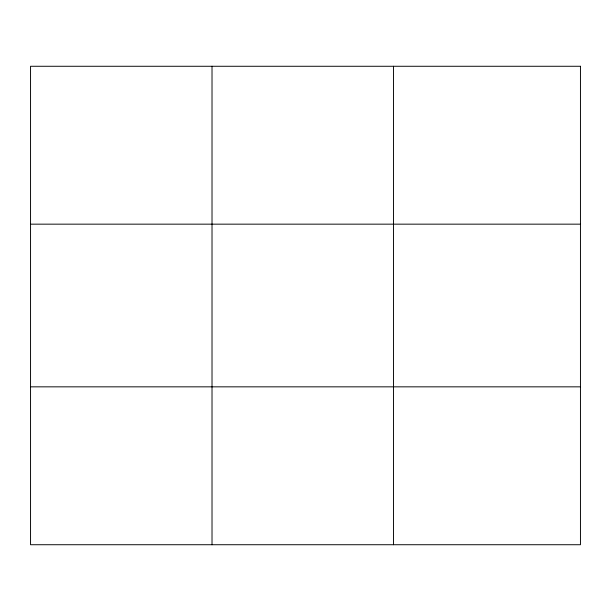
<?xml version="1.0" encoding="UTF-8"?>
<svg xmlns="http://www.w3.org/2000/svg" width="611" height="611" viewBox="0 0 611 611"><rect width="100%" height="100%" fill="white"/><g stroke="black" fill="none" stroke-linecap="round" stroke-linejoin="round"><path stroke-width="0.92" d="M212.017 544.729L212.017 66.271M393.484 544.729L393.484 66.271M30.55 224.161L580.45 224.161M30.55 386.839L580.45 386.839M580.45 66.271L30.55 66.271L30.55 544.729L580.45 544.729L580.45 66.271"/></g></svg>
